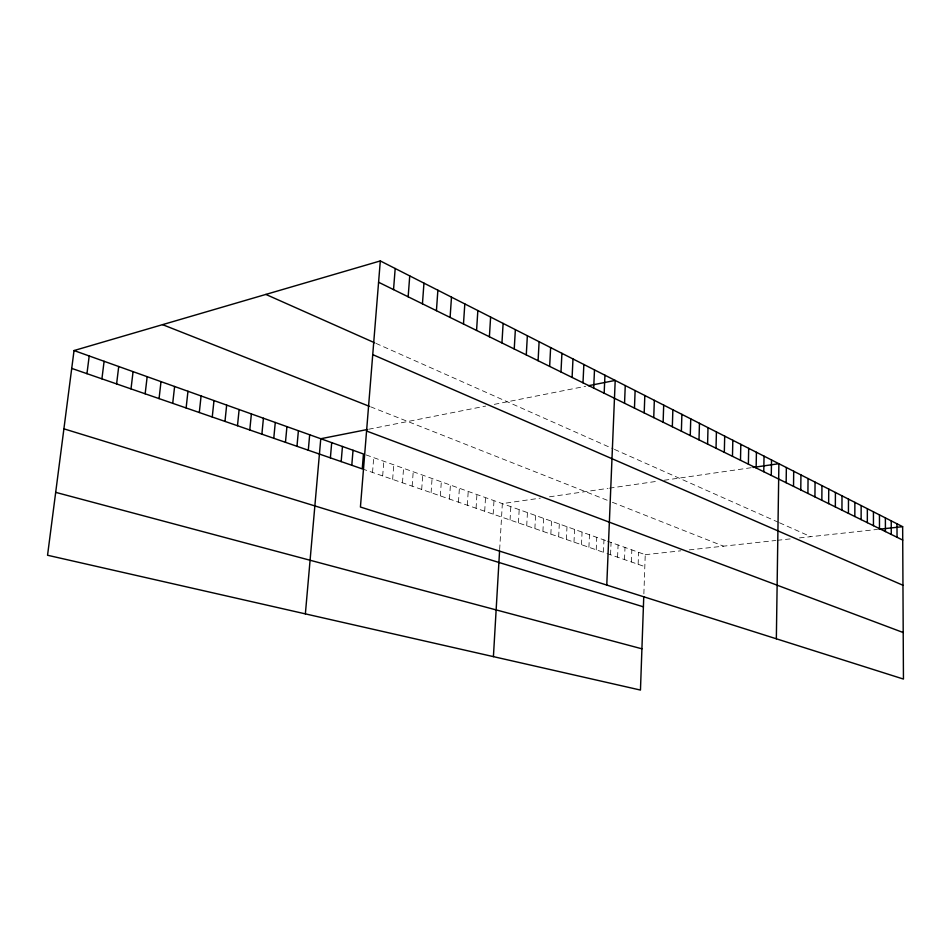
<?xml version="1.0" encoding="UTF-8"?>
<svg xmlns="http://www.w3.org/2000/svg" width="951" height="951" viewBox="0 0 951 951"><rect width="100%" height="100%" fill="white"/><g stroke="black" fill="none" stroke-linecap="round" stroke-linejoin="round"><path stroke-width="0.71" stroke-dasharray="4.75 3.57" d="M638.145 564.3L638.573 552.305M643.863 593.852L645.242 554.683L607.511 541.202M631.381 561.97L631.833 549.892M617.591 557.191L618.079 544.971M624.534 559.592L624.997 547.443M610.566 554.766L611.065 542.474M596.218 549.809L596.764 537.363M603.433 552.305L603.956 539.93M588.907 547.277L589.465 534.747M581.501 544.709L582.071 532.108M566.38 539.479L566.986 526.723M573.988 542.118L574.582 529.434M558.665 536.816L559.295 523.965M550.843 534.105L551.497 521.184M534.866 528.59L535.568 515.49M542.914 531.371L543.58 518.354M526.711 525.76L527.436 512.577M518.45 522.907L519.187 509.629M510.057 520.007L510.818 506.645M493.177 514.17L493.985 500.63M499.655 549.619L502.342 503.614L540.382 498.122M484.689 511.234L485.521 497.599M476.071 508.25L476.926 494.532M467.333 505.231L468.213 491.417M458.465 502.164L459.381 488.255M449.478 499.049L450.405 485.058M431.088 492.689L432.075 478.508M440.349 495.899L441.312 481.8M421.697 489.444L422.708 475.155M412.163 486.139L413.209 471.755M402.475 482.799L403.557 468.308M392.644 479.399L393.762 464.813M382.671 475.94L383.812 461.259M372.53 472.445L373.707 457.645M368.679 429.246L485.723 406.065M494.294 404.365L585.709 386.261M549.488 496.814L607.998 488.362M609.436 488.16L657.474 481.23M664.167 480.267L751.611 467.642M645.242 554.683L680.845 550.807M689.249 549.892L775.826 540.477M777.193 540.323L791.054 538.813M799.446 537.909L877.5 529.41M362.248 468.879L605.811 553.125M607 553.53L644.814 566.618M366.016 454.899L606.322 540.774M370.605 406.802L609.757 501.248M612.385 502.283L723.509 546.171M375.93 343.359L613.181 448.836M614.429 449.395L778.215 522.206M779.511 522.788L810.751 536.673"/><path stroke-width="1.43" d="M861.13 519.615L861.154 505.563M867.336 522.67L867.348 508.714M854.83 516.512L854.866 502.366M841.944 510.164L842.004 495.816M848.435 513.362L848.482 499.109M835.347 506.931L835.418 492.475M821.842 500.285L821.949 485.616M828.642 503.626L828.737 489.076M814.936 496.886L815.055 482.109M800.778 489.92L800.944 474.929M807.91 493.426L808.053 478.543M793.526 486.353L793.705 471.244M776.349 638.799L778.893 463.708L753.026 467.44M786.156 482.728L786.358 467.512M771.273 475.417L771.523 459.963M763.772 471.72L764.033 456.147M748.378 464.147L748.687 448.337M756.14 467.963L756.425 452.284M740.496 460.272L740.817 444.343M732.472 456.325L732.829 440.277M716.02 448.23L716.424 431.932M724.317 452.307L724.698 436.14M707.592 444.081L708.008 427.653M698.997 439.861L699.46 423.29M690.271 435.558L690.747 418.868M681.38 431.195L681.891 414.363M672.333 426.737L672.868 409.774M653.741 417.596L654.336 400.347M663.12 422.208L663.691 405.102M644.196 412.9L644.826 395.497M643.756 596.729L640.463 690.069L47.55 555.253L74.035 350.55L380.305 260.931L902.654 526.676L903.45 679.062L360.429 507.026L380.305 260.931M634.46 408.11L635.125 390.564M624.557 403.236L625.259 385.547M606.774 585.067L615.202 380.424L588.491 385.714M604.17 393.215L604.943 375.217M593.686 388.056L594.494 369.903M582.999 382.801L583.855 364.483M572.098 377.44L572.989 358.955M560.983 371.972L561.922 353.32M549.654 366.397L550.629 347.579M538.088 360.702L539.11 341.718M526.283 354.901L527.353 335.739M514.241 348.969L515.359 329.64M493.414 656.642L499.572 551.045M501.95 342.931L503.115 323.411M489.396 336.749L490.609 317.052M476.57 330.449L477.854 310.549M463.482 324.006L464.813 303.916M450.096 317.42L451.487 297.14M436.426 310.692L437.876 290.21M422.446 303.821L423.956 283.136M408.157 296.783L409.738 275.897M393.536 289.603L395.188 268.491M351.787 465.265L353.035 450.263M341.171 461.592L342.455 446.471M330.389 457.859L331.697 442.631M305.366 613.882L320.772 438.732L367.312 429.519M308.29 450.215L309.681 434.762M296.974 446.304L298.4 430.732M285.466 442.322L286.929 426.63M273.769 438.28L275.279 422.47M261.882 434.167L263.427 418.238M249.78 429.983L251.385 413.935M237.488 425.727L239.129 409.548M224.971 421.4L226.659 405.102M212.251 417.002L213.987 400.573M199.306 412.52L201.089 395.961M186.123 407.967L187.965 391.265M172.713 403.331L174.604 386.498M159.067 398.612L161.004 381.636M145.158 393.797L147.167 376.691M131.012 388.9L133.069 371.651M116.604 383.919L118.72 366.527M101.923 378.843L104.099 361.297M86.957 373.672L89.204 355.971M878.962 529.255L902.654 526.676M55.693 492.356L641.913 648.808M63.907 428.83L643.399 606.833M71.717 368.394L362.248 468.879L363.448 453.984L74.035 350.55M366.575 431.029L903.212 632.534M162.562 324.648L369.321 406.303M372.744 354.628L902.963 585.269M265.852 294.418L374.623 342.776M378.581 282.245L902.725 540.073M896.983 523.787L897.043 537.279M891.23 520.863L891.265 534.438M885.381 517.891L885.417 531.561M879.461 514.871L879.485 528.637M873.446 511.816L873.458 525.677"/></g></svg>
